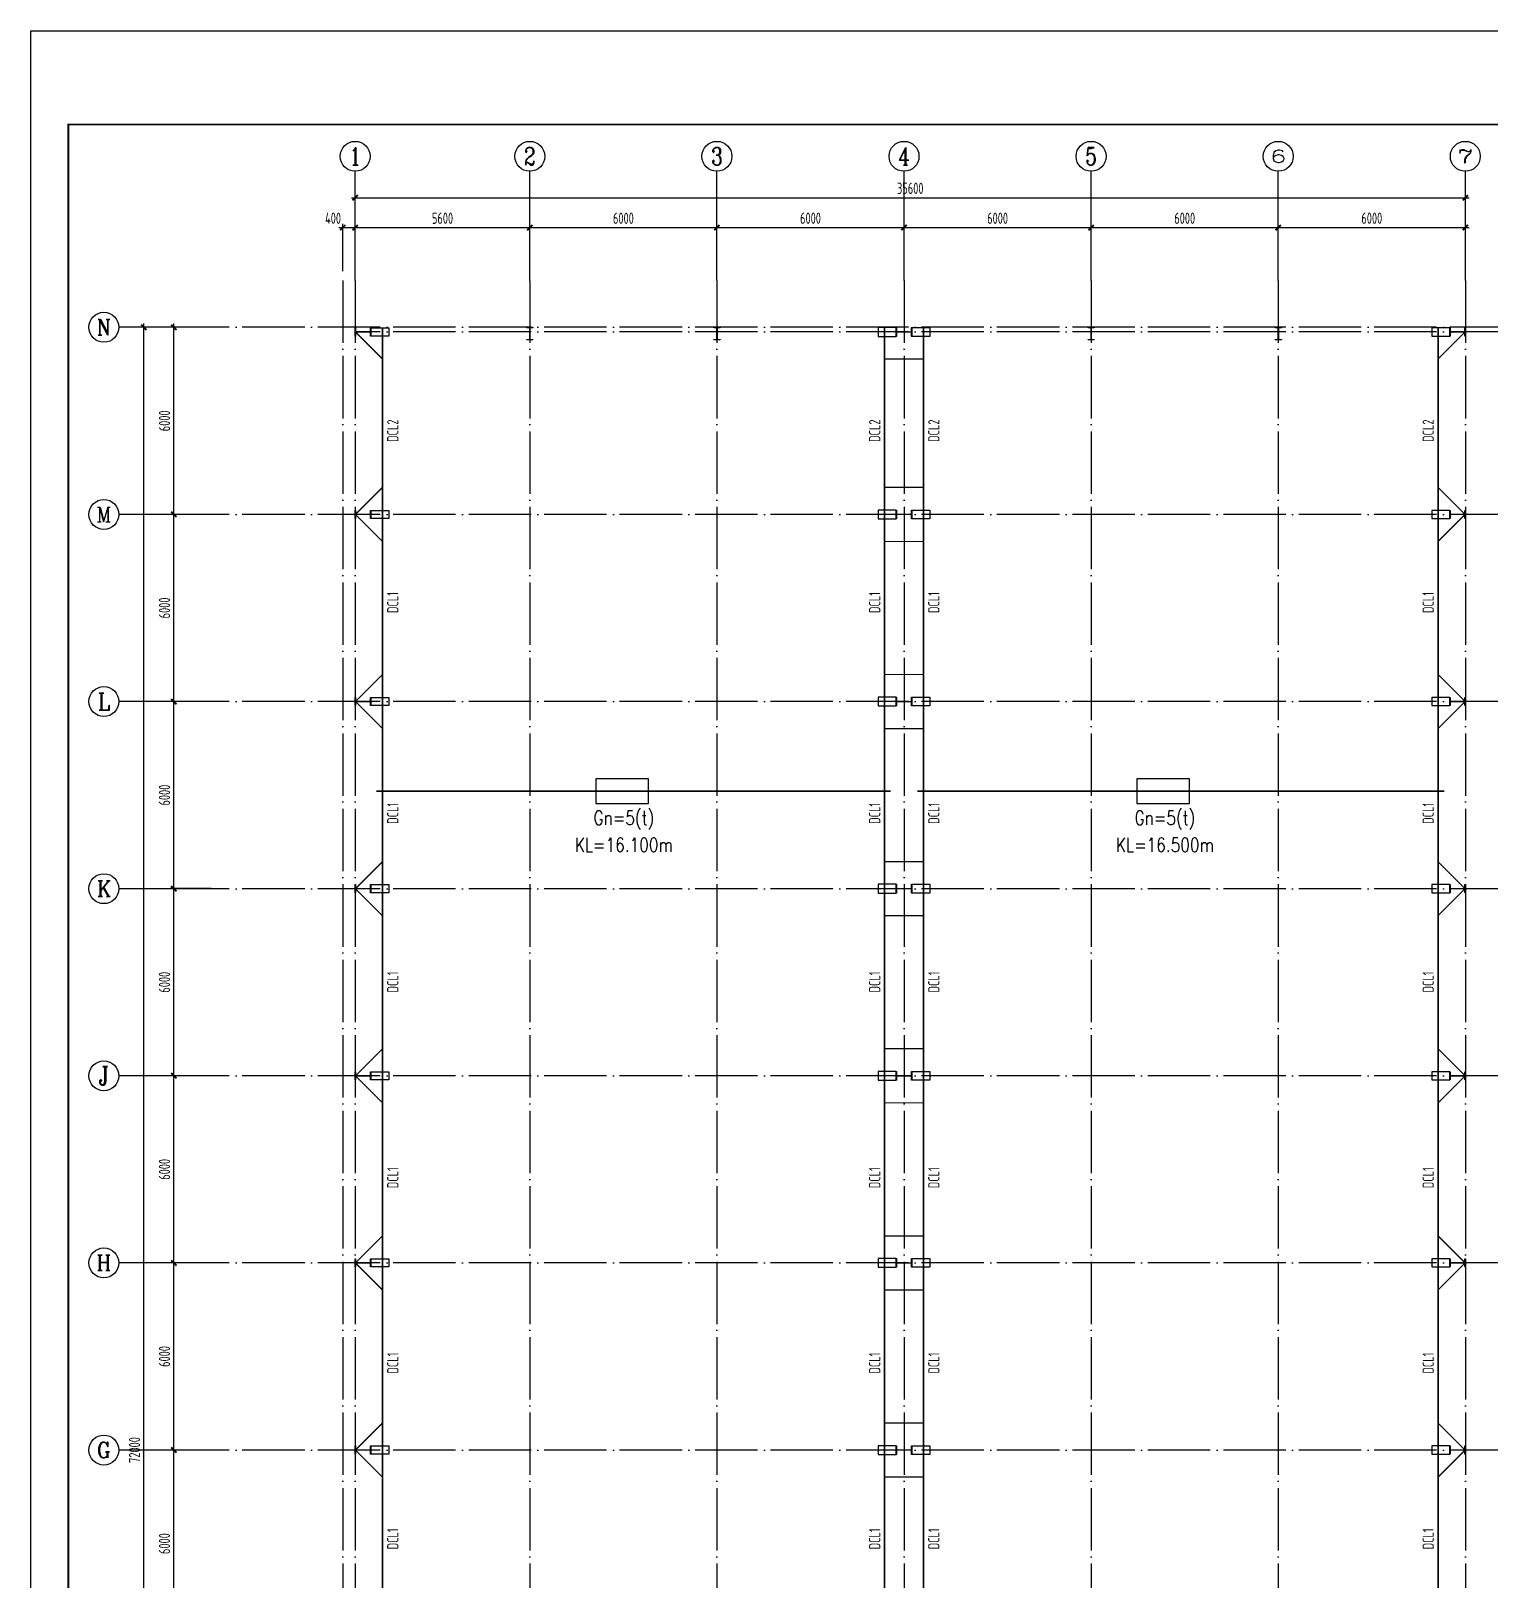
# Model space of a CAD drawing. Extents: x -1389621 to 57380, y -92505 to 283644.
# Drawn here: x -310133 to -263375, y 108930 to 158568 of the extents above; entities that cross this region are included whole.
import ezdxf
from ezdxf.enums import TextEntityAlignment as Align

# ---------------------------------------------------------------- set-up
doc = ezdxf.new("R2010")
doc.units = 0
doc.header["$LTSCALE"] = 100
doc.header["$MEASUREMENT"] = 0
doc.linetypes.add('ACAD_ISO10W100', pattern=[18.5, 12, -3, 0.5, -3])
doc.linetypes.add('DOTE', pattern=[2.42, 2, -0.2, 0.02, -0.2])
doc.layers.get('0').update_dxf_attribs({"linetype": 'CONTINUOUS'})
doc.layers.get('Defpoints').update_dxf_attribs({"linetype": 'CONTINUOUS'})
for name, color, linetype in [('AXIS', 3, 'CONTINUOUS'), ('AXIS_TEXT', 7, 'CONTINUOUS'), ('BORDER', 7, 'CONTINUOUS'), ('DIM', 3, 'CONTINUOUS'), ('DOTE', 1, 'DOTE'), ('TEXT', 7, 'CONTINUOUS'), ('柱子', 3, 'CONTINUOUS'), ('柱牛腿', 6, 'CONTINUOUS'), ('钢梁', 6, 'CONTINUOUS')]:
    doc.layers.add(name, color=color, linetype=linetype)
doc.layers.add('PUB_TEXT', color=7, linetype='CONTINUOUS', lineweight=15)
doc.layers.add('数字', color=3, linetype='CONTINUOUS', lineweight=20)
doc.styles.add('_HZTXT', font='txt.shx', dxfattribs={"width": 0.7, "bigfont": 'HZTXT.shx'})
doc.styles.add('_TCH_AXIS', font='COMPLEX', dxfattribs={"bigfont": 'GBCBIG'})
doc.styles.add('COMPLEX', font='COMPLEX')
doc.styles.add('TSSD_Dimension', font='tssdeng.shx', dxfattribs={"width": 0.7, "bigfont": 'hztxt.shx'})
doc.styles.add('TSSD_REIN', font='Tssdeng.shx', dxfattribs={"width": 0.7, "bigfont": 'hztxt.shx'})
doc.dimstyles.new('TSSD_100_100', dxfattribs={"dimtxt": 300, "dimasz": 100, "dimexe": 100, "dimexo": 250, "dimgap": 100, "dimtad": 1, "dimdec": 0, "dimzin": 0, "dimdsep": 46, "dimtxsty": 'TSSD_Dimension', "dimblk": 'ARCHTICK', "dimblk1": 'ARCHTICK', "dimblk2": 'ARCHTICK', "dimcen": 0, "dimdle": 100, "dimclrt": 7, "dimadec": 0, "dimazin": 0, "dimtfac": 1, "dimtdec": 0, "dimtix": 1, "dimtmove": 2, "dimatfit": 3, "dimfxl": 0, "dimtolj": 1, "dimtzin": 0, "dimarcsym": 0})

# ---------------------------------------------------------------- blocks, each defined once
blk = doc.blocks.new('_ArchTick')
at = {"color": 0, "linetype": 'ByBlock'}
blk.add_lwpolyline([(-0.71, -0.71, 0.5, 0.5, 0), (0.71, 0.71, 0.5, 0.5, 0)], format="xyseb", dxfattribs=at)
blk = doc.blocks.new('*D399')
at = {"layer": 'Defpoints', "color": 0, "ltscale": 100}
for p in [(-305551, 113067), (-304057, 113067), (-304057, 107067)]:
    blk.add_point(p, dxfattribs=at)
at = {"layer": 'DIM', "color": 0, "lineweight": -2, "ltscale": 100}
for p, q in [((-305551, 106947), (-305551, 113187)), ((-304357, 113067), (-305671, 113067)), ((-304357, 107067), (-305671, 107067))]:
    blk.add_line(p, q, dxfattribs=at)
at = {"layer": 'DIM', "color": 0, "lineweight": -2, "ltscale": 100, "xscale": 120, "yscale": 120, "zscale": 120}
for p, rotation in [((-305551, 113067), 90), ((-305551, 107067), 270)]:
    blk.add_blockref('_ArchTick', p, dxfattribs=dict(at, rotation=rotation))
at = {"layer": 'DIM', "color": 7, "ltscale": 100, "insert": (-305851, 110067), "char_height": 360, "attachment_point": 5, "rotation": 90, "style": 'TSSD_Dimension'}
blk.add_mtext('\\A1;6000', dxfattribs=at)
blk = doc.blocks.new('*D400')
at = {"layer": 'Defpoints', "color": 0, "ltscale": 100}
for p in [(-305551, 119067), (-304057, 119067), (-304057, 113067)]:
    blk.add_point(p, dxfattribs=at)
at = {"layer": 'DIM', "color": 0, "lineweight": -2, "ltscale": 100}
for p, q in [((-305551, 112947), (-305551, 119187)), ((-304357, 119067), (-305671, 119067)), ((-304357, 113067), (-305671, 113067))]:
    blk.add_line(p, q, dxfattribs=at)
at = {"layer": 'DIM', "color": 0, "lineweight": -2, "ltscale": 100, "xscale": 120, "yscale": 120, "zscale": 120}
for p, rotation in [((-305551, 119067), 90), ((-305551, 113067), 270)]:
    blk.add_blockref('_ArchTick', p, dxfattribs=dict(at, rotation=rotation))
at = {"layer": 'DIM', "color": 7, "ltscale": 100, "insert": (-305851, 116067), "char_height": 360, "attachment_point": 5, "rotation": 90, "style": 'TSSD_Dimension'}
blk.add_mtext('\\A1;6000', dxfattribs=at)
blk = doc.blocks.new('*D401')
at = {"layer": 'Defpoints', "color": 0, "ltscale": 100}
for p in [(-305551, 125067), (-304057, 125067), (-304057, 119067)]:
    blk.add_point(p, dxfattribs=at)
at = {"layer": 'DIM', "color": 0, "lineweight": -2, "ltscale": 100}
for p, q in [((-305551, 118947), (-305551, 125187)), ((-304357, 125067), (-305671, 125067)), ((-304357, 119067), (-305671, 119067))]:
    blk.add_line(p, q, dxfattribs=at)
at = {"layer": 'DIM', "color": 0, "lineweight": -2, "ltscale": 100, "xscale": 120, "yscale": 120, "zscale": 120}
for p, rotation in [((-305551, 125067), 90), ((-305551, 119067), 270)]:
    blk.add_blockref('_ArchTick', p, dxfattribs=dict(at, rotation=rotation))
at = {"layer": 'DIM', "color": 7, "ltscale": 100, "insert": (-305851, 122067), "char_height": 360, "attachment_point": 5, "rotation": 90, "style": 'TSSD_Dimension'}
blk.add_mtext('\\A1;6000', dxfattribs=at)
blk = doc.blocks.new('*D402')
at = {"layer": 'Defpoints', "color": 0, "ltscale": 100}
for p in [(-305551, 131067), (-304057, 131067), (-304057, 125067)]:
    blk.add_point(p, dxfattribs=at)
at = {"layer": 'DIM', "color": 0, "lineweight": -2, "ltscale": 100}
for p, q in [((-304357, 131067), (-305671, 131067)), ((-305551, 124947), (-305551, 131187)), ((-304357, 125067), (-305671, 125067))]:
    blk.add_line(p, q, dxfattribs=at)
at = {"layer": 'DIM', "color": 0, "lineweight": -2, "ltscale": 100, "xscale": 120, "yscale": 120, "zscale": 120}
for p, rotation in [((-305551, 131067), 90), ((-305551, 125067), 270)]:
    blk.add_blockref('_ArchTick', p, dxfattribs=dict(at, rotation=rotation))
at = {"layer": 'DIM', "color": 7, "ltscale": 100, "insert": (-305851, 128067), "char_height": 360, "attachment_point": 5, "rotation": 90, "style": 'TSSD_Dimension'}
blk.add_mtext('\\A1;6000', dxfattribs=at)
blk = doc.blocks.new('*D403')
at = {"layer": 'Defpoints', "color": 0, "ltscale": 100}
for p in [(-305551, 137067), (-304057, 137067), (-304057, 131067)]:
    blk.add_point(p, dxfattribs=at)
at = {"layer": 'DIM', "color": 0, "lineweight": -2, "ltscale": 100}
for p, q in [((-304357, 137067), (-305671, 137067)), ((-305551, 130947), (-305551, 137187)), ((-304357, 131067), (-305671, 131067))]:
    blk.add_line(p, q, dxfattribs=at)
at = {"layer": 'DIM', "color": 0, "lineweight": -2, "ltscale": 100, "xscale": 120, "yscale": 120, "zscale": 120}
for p, rotation in [((-305551, 137067), 90), ((-305551, 131067), 270)]:
    blk.add_blockref('_ArchTick', p, dxfattribs=dict(at, rotation=rotation))
at = {"layer": 'DIM', "color": 7, "ltscale": 100, "insert": (-305851, 134067), "char_height": 360, "attachment_point": 5, "rotation": 90, "style": 'TSSD_Dimension'}
blk.add_mtext('\\A1;6000', dxfattribs=at)
blk = doc.blocks.new('*D404')
at = {"layer": 'Defpoints', "color": 0, "ltscale": 100}
for p in [(-305551, 143067), (-304057, 143067), (-304057, 137067)]:
    blk.add_point(p, dxfattribs=at)
at = {"layer": 'DIM', "color": 0, "lineweight": -2, "ltscale": 100}
for p, q in [((-304357, 143067), (-305671, 143067)), ((-305551, 136947), (-305551, 143187)), ((-304357, 137067), (-305671, 137067))]:
    blk.add_line(p, q, dxfattribs=at)
at = {"layer": 'DIM', "color": 0, "lineweight": -2, "ltscale": 100, "xscale": 120, "yscale": 120, "zscale": 120}
for p, rotation in [((-305551, 143067), 90), ((-305551, 137067), 270)]:
    blk.add_blockref('_ArchTick', p, dxfattribs=dict(at, rotation=rotation))
at = {"layer": 'DIM', "color": 7, "ltscale": 100, "insert": (-305851, 140067), "char_height": 360, "attachment_point": 5, "rotation": 90, "style": 'TSSD_Dimension'}
blk.add_mtext('\\A1;6000', dxfattribs=at)
blk = doc.blocks.new('*D405')
at = {"layer": 'Defpoints', "color": 0, "ltscale": 100}
for p in [(-305551, 149067), (-304057, 149067), (-304057, 143067)]:
    blk.add_point(p, dxfattribs=at)
at = {"layer": 'DIM', "color": 0, "lineweight": -2, "ltscale": 100}
for p, q in [((-304357, 149067), (-305671, 149067)), ((-305551, 142947), (-305551, 149187)), ((-304357, 143067), (-305671, 143067))]:
    blk.add_line(p, q, dxfattribs=at)
at = {"layer": 'DIM', "color": 0, "lineweight": -2, "ltscale": 100, "xscale": 120, "yscale": 120, "zscale": 120}
for p, rotation in [((-305551, 149067), 90), ((-305551, 143067), 270)]:
    blk.add_blockref('_ArchTick', p, dxfattribs=dict(at, rotation=rotation))
at = {"layer": 'DIM', "color": 7, "ltscale": 100, "insert": (-305851, 146067), "char_height": 360, "attachment_point": 5, "rotation": 90, "style": 'TSSD_Dimension'}
blk.add_mtext('\\A1;6000', dxfattribs=at)
blk = doc.blocks.new('*D406')
at = {"layer": 'Defpoints', "color": 0, "ltscale": 100}
for p in [(-306511, 149067), (-303817, 149067), (-303817, 77067)]:
    blk.add_point(p, dxfattribs=at)
at = {"layer": 'DIM', "color": 0, "lineweight": -2, "ltscale": 100}
for p, q in [((-304117, 149067), (-306631, 149067)), ((-306511, 76947), (-306511, 149187)), ((-304117, 77067), (-306631, 77067))]:
    blk.add_line(p, q, dxfattribs=at)
at = {"layer": 'DIM', "color": 0, "lineweight": -2, "ltscale": 100, "xscale": 120, "yscale": 120, "zscale": 120}
for p, rotation in [((-306511, 149067), 90), ((-306511, 77067), 270)]:
    blk.add_blockref('_ArchTick', p, dxfattribs=dict(at, rotation=rotation))
at = {"layer": 'DIM', "color": 7, "ltscale": 100, "insert": (-306811, 113067), "char_height": 360, "attachment_point": 5, "rotation": 90, "style": 'TSSD_Dimension'}
blk.add_mtext('\\A1;72000', dxfattribs=at)
blk = doc.blocks.new('*D428')
at = {"layer": 'Defpoints', "color": 0, "ltscale": 100}
for p in [(-294135, 152263), (-299735, 150567), (-294135, 150567)]:
    blk.add_point(p, dxfattribs=at)
at = {"layer": 'DIM', "color": 0, "lineweight": -2, "ltscale": 100}
for p, q in [((-299855, 152263), (-294015, 152263)), ((-299735, 150867), (-299735, 152383)), ((-294135, 150867), (-294135, 152383))]:
    blk.add_line(p, q, dxfattribs=at)
at = {"layer": 'DIM', "color": 0, "lineweight": -2, "ltscale": 100, "xscale": 120, "yscale": 120, "zscale": 120, "rotation": 180}
blk.add_blockref('_ArchTick', (-299735, 152263), dxfattribs=at)
at = {"layer": 'DIM', "color": 0, "lineweight": -2, "ltscale": 100, "xscale": 120, "yscale": 120, "zscale": 120}
blk.add_blockref('_ArchTick', (-294135, 152263), dxfattribs=at)
at = {"layer": 'DIM', "color": 7, "ltscale": 100, "insert": (-296935, 152563), "char_height": 360, "attachment_point": 5, "style": 'TSSD_Dimension'}
blk.add_mtext('\\A1;5600', dxfattribs=at)
blk = doc.blocks.new('*D429')
at = {"layer": 'Defpoints', "color": 0, "ltscale": 100}
for p in [(-288135, 152263), (-294135, 150567), (-288135, 150567)]:
    blk.add_point(p, dxfattribs=at)
at = {"layer": 'DIM', "color": 0, "lineweight": -2, "ltscale": 100}
for p, q in [((-294255, 152263), (-288015, 152263)), ((-294135, 150867), (-294135, 152383)), ((-288135, 150867), (-288135, 152383))]:
    blk.add_line(p, q, dxfattribs=at)
at = {"layer": 'DIM', "color": 0, "lineweight": -2, "ltscale": 100, "xscale": 120, "yscale": 120, "zscale": 120, "rotation": 180}
blk.add_blockref('_ArchTick', (-294135, 152263), dxfattribs=at)
at = {"layer": 'DIM', "color": 0, "lineweight": -2, "ltscale": 100, "xscale": 120, "yscale": 120, "zscale": 120}
blk.add_blockref('_ArchTick', (-288135, 152263), dxfattribs=at)
at = {"layer": 'DIM', "color": 7, "ltscale": 100, "insert": (-291135, 152563), "char_height": 360, "attachment_point": 5, "style": 'TSSD_Dimension'}
blk.add_mtext('\\A1;6000', dxfattribs=at)
blk = doc.blocks.new('*D430')
at = {"layer": 'Defpoints', "color": 0, "ltscale": 100}
for p in [(-282135, 152263), (-288135, 150567), (-282135, 150567)]:
    blk.add_point(p, dxfattribs=at)
at = {"layer": 'DIM', "color": 0, "lineweight": -2, "ltscale": 100}
for p, q in [((-288255, 152263), (-282015, 152263)), ((-288135, 150867), (-288135, 152383)), ((-282135, 150867), (-282135, 152383))]:
    blk.add_line(p, q, dxfattribs=at)
at = {"layer": 'DIM', "color": 0, "lineweight": -2, "ltscale": 100, "xscale": 120, "yscale": 120, "zscale": 120, "rotation": 180}
blk.add_blockref('_ArchTick', (-288135, 152263), dxfattribs=at)
at = {"layer": 'DIM', "color": 0, "lineweight": -2, "ltscale": 100, "xscale": 120, "yscale": 120, "zscale": 120}
blk.add_blockref('_ArchTick', (-282135, 152263), dxfattribs=at)
at = {"layer": 'DIM', "color": 7, "ltscale": 100, "insert": (-285135, 152563), "char_height": 360, "attachment_point": 5, "style": 'TSSD_Dimension'}
blk.add_mtext('\\A1;6000', dxfattribs=at)
blk = doc.blocks.new('*D431')
at = {"layer": 'Defpoints', "color": 0, "ltscale": 100}
for p in [(-276135, 152263), (-282135, 150567), (-276135, 150567)]:
    blk.add_point(p, dxfattribs=at)
at = {"layer": 'DIM', "color": 0, "lineweight": -2, "ltscale": 100}
for p, q in [((-282255, 152263), (-276015, 152263)), ((-282135, 150867), (-282135, 152383)), ((-276135, 150867), (-276135, 152383))]:
    blk.add_line(p, q, dxfattribs=at)
at = {"layer": 'DIM', "color": 0, "lineweight": -2, "ltscale": 100, "xscale": 120, "yscale": 120, "zscale": 120, "rotation": 180}
blk.add_blockref('_ArchTick', (-282135, 152263), dxfattribs=at)
at = {"layer": 'DIM', "color": 0, "lineweight": -2, "ltscale": 100, "xscale": 120, "yscale": 120, "zscale": 120}
blk.add_blockref('_ArchTick', (-276135, 152263), dxfattribs=at)
at = {"layer": 'DIM', "color": 7, "ltscale": 100, "insert": (-279135, 152563), "char_height": 360, "attachment_point": 5, "style": 'TSSD_Dimension'}
blk.add_mtext('\\A1;6000', dxfattribs=at)
blk = doc.blocks.new('*D432')
at = {"layer": 'Defpoints', "color": 0, "ltscale": 100}
for p in [(-270135, 152263), (-276135, 150567), (-270135, 150567)]:
    blk.add_point(p, dxfattribs=at)
at = {"layer": 'DIM', "color": 0, "lineweight": -2, "ltscale": 100}
for p, q in [((-276255, 152263), (-270015, 152263)), ((-276135, 150867), (-276135, 152383)), ((-270135, 150867), (-270135, 152383))]:
    blk.add_line(p, q, dxfattribs=at)
at = {"layer": 'DIM', "color": 0, "lineweight": -2, "ltscale": 100, "xscale": 120, "yscale": 120, "zscale": 120, "rotation": 180}
blk.add_blockref('_ArchTick', (-276135, 152263), dxfattribs=at)
at = {"layer": 'DIM', "color": 0, "lineweight": -2, "ltscale": 100, "xscale": 120, "yscale": 120, "zscale": 120}
blk.add_blockref('_ArchTick', (-270135, 152263), dxfattribs=at)
at = {"layer": 'DIM', "color": 7, "ltscale": 100, "insert": (-273135, 152563), "char_height": 360, "attachment_point": 5, "style": 'TSSD_Dimension'}
blk.add_mtext('\\A1;6000', dxfattribs=at)
blk = doc.blocks.new('*D433')
at = {"layer": 'Defpoints', "color": 0, "ltscale": 100}
for p in [(-264135, 152263), (-270135, 150567), (-264135, 150567)]:
    blk.add_point(p, dxfattribs=at)
at = {"layer": 'DIM', "color": 0, "lineweight": -2, "ltscale": 100}
for p, q in [((-270255, 152263), (-264015, 152263)), ((-270135, 150867), (-270135, 152383)), ((-264135, 150867), (-264135, 152383))]:
    blk.add_line(p, q, dxfattribs=at)
at = {"layer": 'DIM', "color": 0, "lineweight": -2, "ltscale": 100, "xscale": 120, "yscale": 120, "zscale": 120, "rotation": 180}
blk.add_blockref('_ArchTick', (-270135, 152263), dxfattribs=at)
at = {"layer": 'DIM', "color": 0, "lineweight": -2, "ltscale": 100, "xscale": 120, "yscale": 120, "zscale": 120}
blk.add_blockref('_ArchTick', (-264135, 152263), dxfattribs=at)
at = {"layer": 'DIM', "color": 7, "ltscale": 100, "insert": (-267135, 152563), "char_height": 360, "attachment_point": 5, "style": 'TSSD_Dimension'}
blk.add_mtext('\\A1;6000', dxfattribs=at)
blk = doc.blocks.new('*D434')
at = {"layer": 'Defpoints', "color": 0, "ltscale": 100}
for p in [(-264135, 153223), (-299735, 150327), (-264135, 150327)]:
    blk.add_point(p, dxfattribs=at)
at = {"layer": 'DIM', "color": 0, "lineweight": -2, "ltscale": 100}
for p, q in [((-299855, 153223), (-264015, 153223)), ((-299735, 150627), (-299735, 153343)), ((-264135, 150627), (-264135, 153343))]:
    blk.add_line(p, q, dxfattribs=at)
at = {"layer": 'DIM', "color": 0, "lineweight": -2, "ltscale": 100, "xscale": 120, "yscale": 120, "zscale": 120, "rotation": 180}
blk.add_blockref('_ArchTick', (-299735, 153223), dxfattribs=at)
at = {"layer": 'DIM', "color": 0, "lineweight": -2, "ltscale": 100, "xscale": 120, "yscale": 120, "zscale": 120}
blk.add_blockref('_ArchTick', (-264135, 153223), dxfattribs=at)
at = {"layer": 'DIM', "color": 7, "ltscale": 100, "insert": (-281935, 153523), "char_height": 360, "attachment_point": 5, "style": 'TSSD_Dimension'}
blk.add_mtext('\\A1;35600', dxfattribs=at)
blk = doc.blocks.new('*D437')
at = {"layer": 'Defpoints', "color": 0, "ltscale": 100}
for p in [(-299735, 152263), (-300135, 150567), (-299735, 150567)]:
    blk.add_point(p, dxfattribs=at)
at = {"layer": 'DIM', "color": 0, "lineweight": -2, "ltscale": 100}
for p, q in [((-300255, 152263), (-299615, 152263)), ((-300135, 150867), (-300135, 152383)), ((-299735, 150867), (-299735, 152383))]:
    blk.add_line(p, q, dxfattribs=at)
at = {"layer": 'DIM', "color": 0, "lineweight": -2, "ltscale": 100, "xscale": 120, "yscale": 120, "zscale": 120, "rotation": 180}
blk.add_blockref('_ArchTick', (-300135, 152263), dxfattribs=at)
at = {"layer": 'DIM', "color": 0, "lineweight": -2, "ltscale": 100, "xscale": 120, "yscale": 120, "zscale": 120}
blk.add_blockref('_ArchTick', (-299735, 152263), dxfattribs=at)
at = {"layer": 'DIM', "color": 7, "ltscale": 100, "insert": (-300445, 152563), "char_height": 360, "attachment_point": 5, "style": 'TSSD_Dimension'}
blk.add_mtext('\\A1;400', dxfattribs=at)
blk = doc.blocks.new('_AXISO')
blk.add_circle((0, 0), 0.5)
at = {"layer": 'AXIS_TEXT', "style": 'COMPLEX', "width": 1.041667}
blk.add_attdef('A', text='', height=0.56, dxfattribs=at).set_placement((-0.25, -0.28), (0.25, -0.28), align=Align.FIT)

msp = doc.modelspace()

# ---------------------------------------------------------------- linework, layer by layer
at = {"layer": 'AXIS'}
for p, q in [((-299734.902, 150566.574), (-299734.902, 154068.464)), ((-294134.902, 150566.574), (-294134.902, 154068.464)), ((-288134.902, 150566.574), (-288134.902, 154068.464)), ((-282134.902, 150566.574), (-282134.902, 154068.464)), ((-276134.902, 150566.574), (-276134.902, 154068.464)), ((-270134.902, 150566.574), (-270134.902, 154068.464)), ((-264134.902, 150566.574), (-264134.902, 154068.464)), ((-304056.899, 149066.574), (-307314.645, 149066.574)), ((-304056.899, 143066.574), (-307314.645, 143066.574)), ((-304056.899, 137066.574), (-307314.645, 137066.574)), ((-304056.899, 131066.574), (-307314.645, 131066.574)), ((-304056.899, 125066.574), (-307314.645, 125066.574)), ((-304056.899, 119066.574), (-307314.645, 119066.574)), ((-304056.899, 113066.574), (-307314.645, 113066.574))]:
    msp.add_line(p, q, dxfattribs=at)
at = {"layer": 'BORDER'}
msp.add_lwpolyline([(-310132.734, 57648.326), (-310132.734, 158568.326), (-238852.734, 158568.326), (-238852.734, 57648.326)], close=True, dxfattribs=at)
at = {"layer": 'BORDER', "const_width": 60}
msp.add_lwpolyline([(-308932.734, 58848.326), (-308932.734, 155568.326), (-240052.734, 155568.326), (-240052.734, 58848.326)], close=True, dxfattribs=at)
at = {"layer": 'DOTE', "linetype": 'DOTE', "ltscale": 10}
for p, q in [((-300134.902, 150566.574), (-300134.902, 75566.574)), ((-299734.902, 150566.574), (-299734.902, 75566.574)), ((-294134.902, 150566.574), (-294134.902, 75566.574)), ((-288134.902, 150566.574), (-288134.902, 75566.574)), ((-282134.902, 150566.574), (-282134.902, 75566.574)), ((-276134.902, 150566.574), (-276134.902, 75566.574)), ((-270134.902, 150566.574), (-270134.902, 75566.574)), ((-264134.902, 150566.574), (-264134.902, 75566.574)), ((-262634.902, 149066.574), (-304056.899, 149066.574)), ((-262634.902, 148916.574), (-299734.902, 148916.574)), ((-262634.902, 143066.574), (-304056.899, 143066.574)), ((-262634.902, 137066.574), (-304056.899, 137066.574)), ((-262634.902, 131066.574), (-304056.899, 131066.574)), ((-262634.902, 125066.574), (-304056.899, 125066.574)), ((-262634.902, 119066.574), (-304056.899, 119066.574)), ((-262634.902, 113066.574), (-304056.899, 113066.574))]:
    msp.add_line(p, q, dxfattribs=at)
at = {"layer": 'PUB_TEXT', "linetype": 'ACAD_ISO10W100', "const_width": 50}
for points in [[(-298859.902, 77086.574), (-298859.902, 149046.574)], [(-282759.902, 77076.574), (-282759.902, 149056.574)], [(-281509.902, 77076.574), (-281509.902, 149056.574)], [(-265009.902, 77096.574), (-265009.902, 149056.574)], [(-282559.902, 134191.084), (-299059.902, 134191.084)], [(-264809.902, 134191.084), (-281709.902, 134191.084)]]:
    msp.add_lwpolyline(points, dxfattribs=at)
at = {"layer": 'TEXT'}
for points in [[(-290334.177, 133797.829), (-290334.177, 134584.34), (-292020.902, 134584.34), (-292020.902, 133797.829)], [(-272984.177, 133797.829), (-272984.177, 134584.34), (-274670.902, 134584.34), (-274670.902, 133797.829)]]:
    msp.add_lwpolyline(points, close=True, dxfattribs=at)
at = {"layer": '柱子', "ltscale": 100}
for points in [[(-299722.902, 148912.574), (-299722.902, 148786.574), (-299734.902, 148786.574), (-299734.902, 149046.574), (-299722.902, 149046.574), (-299722.902, 148920.574), (-299246.902, 148920.574), (-299246.902, 149046.574), (-299234.902, 149046.574), (-299234.902, 148786.574), (-299246.902, 148786.574), (-299246.902, 148912.574)], [(-294130.902, 148678.574), (-294034.902, 148678.574), (-294034.902, 148666.574), (-294234.902, 148666.574), (-294234.902, 148678.574), (-294138.902, 148678.574), (-294138.902, 149054.574), (-294234.902, 149054.574), (-294234.902, 149066.574), (-294034.902, 149066.574), (-294034.902, 149054.574), (-294130.902, 149054.574)], [(-288130.902, 148678.574), (-288034.902, 148678.574), (-288034.902, 148666.574), (-288234.902, 148666.574), (-288234.902, 148678.574), (-288138.902, 148678.574), (-288138.902, 149054.574), (-288234.902, 149054.574), (-288234.902, 149066.574), (-288034.902, 149066.574), (-288034.902, 149054.574), (-288130.902, 149054.574)], [(-282372.902, 148912.574), (-282372.902, 148776.574), (-282384.902, 148776.574), (-282384.902, 149056.574), (-282372.902, 149056.574), (-282372.902, 148920.574), (-281896.902, 148920.574), (-281896.902, 149056.574), (-281884.902, 149056.574), (-281884.902, 148776.574), (-281896.902, 148776.574), (-281896.902, 148912.574)], [(-276130.902, 148678.574), (-276034.902, 148678.574), (-276034.902, 148666.574), (-276234.902, 148666.574), (-276234.902, 148678.574), (-276138.902, 148678.574), (-276138.902, 149054.574), (-276234.902, 149054.574), (-276234.902, 149066.574), (-276034.902, 149066.574), (-276034.902, 149054.574), (-276130.902, 149054.574)], [(-270130.902, 148678.574), (-270034.902, 148678.574), (-270034.902, 148666.574), (-270234.902, 148666.574), (-270234.902, 148678.574), (-270138.902, 148678.574), (-270138.902, 149054.574), (-270234.902, 149054.574), (-270234.902, 149066.574), (-270034.902, 149066.574), (-270034.902, 149054.574), (-270130.902, 149054.574)], [(-264622.902, 148912.574), (-264622.902, 148786.574), (-264634.902, 148786.574), (-264634.902, 149046.574), (-264622.902, 149046.574), (-264622.902, 148920.574), (-264146.902, 148920.574), (-264146.902, 149046.574), (-264134.902, 149046.574), (-264134.902, 148786.574), (-264146.902, 148786.574), (-264146.902, 148912.574)], [(-299722.902, 143062.574), (-299722.902, 142936.574), (-299734.902, 142936.574), (-299734.902, 143196.574), (-299722.902, 143196.574), (-299722.902, 143070.574), (-299246.902, 143070.574), (-299246.902, 143196.574), (-299234.902, 143196.574), (-299234.902, 142936.574), (-299246.902, 142936.574), (-299246.902, 143062.574)], [(-282372.902, 143062.574), (-282372.902, 142926.574), (-282384.902, 142926.574), (-282384.902, 143206.574), (-282372.902, 143206.574), (-282372.902, 143070.574), (-281896.902, 143070.574), (-281896.902, 143206.574), (-281884.902, 143206.574), (-281884.902, 142926.574), (-281896.902, 142926.574), (-281896.902, 143062.574)], [(-282372.902, 143062.574), (-282372.902, 142926.574), (-282384.902, 142926.574), (-282384.902, 143206.574), (-282372.902, 143206.574), (-282372.902, 143070.574), (-281896.902, 143070.574), (-281896.902, 143206.574), (-281884.902, 143206.574), (-281884.902, 142926.574), (-281896.902, 142926.574), (-281896.902, 143062.574)], [(-264622.902, 143062.574), (-264622.902, 142936.574), (-264634.902, 142936.574), (-264634.902, 143196.574), (-264622.902, 143196.574), (-264622.902, 143070.574), (-264146.902, 143070.574), (-264146.902, 143196.574), (-264134.902, 143196.574), (-264134.902, 142936.574), (-264146.902, 142936.574), (-264146.902, 143062.574)], [(-299722.902, 137062.574), (-299722.902, 136936.574), (-299734.902, 136936.574), (-299734.902, 137196.574), (-299722.902, 137196.574), (-299722.902, 137070.574), (-299246.902, 137070.574), (-299246.902, 137196.574), (-299234.902, 137196.574), (-299234.902, 136936.574), (-299246.902, 136936.574), (-299246.902, 137062.574)], [(-282372.902, 137062.574), (-282372.902, 136926.574), (-282384.902, 136926.574), (-282384.902, 137206.574), (-282372.902, 137206.574), (-282372.902, 137070.574), (-281896.902, 137070.574), (-281896.902, 137206.574), (-281884.902, 137206.574), (-281884.902, 136926.574), (-281896.902, 136926.574), (-281896.902, 137062.574)], [(-282372.902, 137062.574), (-282372.902, 136926.574), (-282384.902, 136926.574), (-282384.902, 137206.574), (-282372.902, 137206.574), (-282372.902, 137070.574), (-281896.902, 137070.574), (-281896.902, 137206.574), (-281884.902, 137206.574), (-281884.902, 136926.574), (-281896.902, 136926.574), (-281896.902, 137062.574)], [(-264622.902, 137062.574), (-264622.902, 136936.574), (-264634.902, 136936.574), (-264634.902, 137196.574), (-264622.902, 137196.574), (-264622.902, 137070.574), (-264146.902, 137070.574), (-264146.902, 137196.574), (-264134.902, 137196.574), (-264134.902, 136936.574), (-264146.902, 136936.574), (-264146.902, 137062.574)], [(-299722.902, 131062.574), (-299722.902, 130936.574), (-299734.902, 130936.574), (-299734.902, 131196.574), (-299722.902, 131196.574), (-299722.902, 131070.574), (-299246.902, 131070.574), (-299246.902, 131196.574), (-299234.902, 131196.574), (-299234.902, 130936.574), (-299246.902, 130936.574), (-299246.902, 131062.574)], [(-282372.902, 131062.574), (-282372.902, 130926.574), (-282384.902, 130926.574), (-282384.902, 131206.574), (-282372.902, 131206.574), (-282372.902, 131070.574), (-281896.902, 131070.574), (-281896.902, 131206.574), (-281884.902, 131206.574), (-281884.902, 130926.574), (-281896.902, 130926.574), (-281896.902, 131062.574)], [(-282372.902, 131062.574), (-282372.902, 130926.574), (-282384.902, 130926.574), (-282384.902, 131206.574), (-282372.902, 131206.574), (-282372.902, 131070.574), (-281896.902, 131070.574), (-281896.902, 131206.574), (-281884.902, 131206.574), (-281884.902, 130926.574), (-281896.902, 130926.574), (-281896.902, 131062.574)], [(-264622.902, 131062.574), (-264622.902, 130936.574), (-264634.902, 130936.574), (-264634.902, 131196.574), (-264622.902, 131196.574), (-264622.902, 131070.574), (-264146.902, 131070.574), (-264146.902, 131196.574), (-264134.902, 131196.574), (-264134.902, 130936.574), (-264146.902, 130936.574), (-264146.902, 131062.574)], [(-299722.902, 125062.574), (-299722.902, 124936.574), (-299734.902, 124936.574), (-299734.902, 125196.574), (-299722.902, 125196.574), (-299722.902, 125070.574), (-299246.902, 125070.574), (-299246.902, 125196.574), (-299234.902, 125196.574), (-299234.902, 124936.574), (-299246.902, 124936.574), (-299246.902, 125062.574)], [(-282372.902, 125062.574), (-282372.902, 124926.574), (-282384.902, 124926.574), (-282384.902, 125206.574), (-282372.902, 125206.574), (-282372.902, 125070.574), (-281896.902, 125070.574), (-281896.902, 125206.574), (-281884.902, 125206.574), (-281884.902, 124926.574), (-281896.902, 124926.574), (-281896.902, 125062.574)], [(-282372.902, 125062.574), (-282372.902, 124926.574), (-282384.902, 124926.574), (-282384.902, 125206.574), (-282372.902, 125206.574), (-282372.902, 125070.574), (-281896.902, 125070.574), (-281896.902, 125206.574), (-281884.902, 125206.574), (-281884.902, 124926.574), (-281896.902, 124926.574), (-281896.902, 125062.574)], [(-264622.902, 125062.574), (-264622.902, 124936.574), (-264634.902, 124936.574), (-264634.902, 125196.574), (-264622.902, 125196.574), (-264622.902, 125070.574), (-264146.902, 125070.574), (-264146.902, 125196.574), (-264134.902, 125196.574), (-264134.902, 124936.574), (-264146.902, 124936.574), (-264146.902, 125062.574)], [(-299722.902, 119062.574), (-299722.902, 118936.574), (-299734.902, 118936.574), (-299734.902, 119196.574), (-299722.902, 119196.574), (-299722.902, 119070.574), (-299246.902, 119070.574), (-299246.902, 119196.574), (-299234.902, 119196.574), (-299234.902, 118936.574), (-299246.902, 118936.574), (-299246.902, 119062.574)], [(-282372.902, 119062.574), (-282372.902, 118926.574), (-282384.902, 118926.574), (-282384.902, 119206.574), (-282372.902, 119206.574), (-282372.902, 119070.574), (-281896.902, 119070.574), (-281896.902, 119206.574), (-281884.902, 119206.574), (-281884.902, 118926.574), (-281896.902, 118926.574), (-281896.902, 119062.574)], [(-282372.902, 119062.574), (-282372.902, 118926.574), (-282384.902, 118926.574), (-282384.902, 119206.574), (-282372.902, 119206.574), (-282372.902, 119070.574), (-281896.902, 119070.574), (-281896.902, 119206.574), (-281884.902, 119206.574), (-281884.902, 118926.574), (-281896.902, 118926.574), (-281896.902, 119062.574)], [(-264622.902, 119062.574), (-264622.902, 118936.574), (-264634.902, 118936.574), (-264634.902, 119196.574), (-264622.902, 119196.574), (-264622.902, 119070.574), (-264146.902, 119070.574), (-264146.902, 119196.574), (-264134.902, 119196.574), (-264134.902, 118936.574), (-264146.902, 118936.574), (-264146.902, 119062.574)], [(-299722.902, 113062.574), (-299722.902, 112936.574), (-299734.902, 112936.574), (-299734.902, 113196.574), (-299722.902, 113196.574), (-299722.902, 113070.574), (-299246.902, 113070.574), (-299246.902, 113196.574), (-299234.902, 113196.574), (-299234.902, 112936.574), (-299246.902, 112936.574), (-299246.902, 113062.574)], [(-282372.902, 113062.574), (-282372.902, 112926.574), (-282384.902, 112926.574), (-282384.902, 113206.574), (-282372.902, 113206.574), (-282372.902, 113070.574), (-281896.902, 113070.574), (-281896.902, 113206.574), (-281884.902, 113206.574), (-281884.902, 112926.574), (-281896.902, 112926.574), (-281896.902, 113062.574)], [(-282372.902, 113062.574), (-282372.902, 112926.574), (-282384.902, 112926.574), (-282384.902, 113206.574), (-282372.902, 113206.574), (-282372.902, 113070.574), (-281896.902, 113070.574), (-281896.902, 113206.574), (-281884.902, 113206.574), (-281884.902, 112926.574), (-281896.902, 112926.574), (-281896.902, 113062.574)], [(-264622.902, 113062.574), (-264622.902, 112936.574), (-264634.902, 112936.574), (-264634.902, 113196.574), (-264622.902, 113196.574), (-264622.902, 113070.574), (-264146.902, 113070.574), (-264146.902, 113196.574), (-264134.902, 113196.574), (-264134.902, 112936.574), (-264146.902, 112936.574), (-264146.902, 113062.574)]]:
    msp.add_lwpolyline(points, close=True, dxfattribs=at)
at = {"layer": '柱牛腿', "ltscale": 100}
for points in [[(-299234.902, 149046.574), (-298659.902, 149046.574), (-298659.902, 148786.574), (-299234.902, 148786.574)], [(-282384.902, 149056.574), (-282959.902, 149056.574), (-282959.902, 148776.574), (-282384.902, 148776.574)], [(-281884.902, 149056.574), (-281309.902, 149056.574), (-281309.902, 148776.574), (-281884.902, 148776.574)], [(-264634.902, 149046.574), (-265209.902, 149046.574), (-265209.902, 148786.574), (-264634.902, 148786.574)], [(-299234.902, 143196.574), (-298659.902, 143196.574), (-298659.902, 142936.574), (-299234.902, 142936.574)], [(-282384.902, 143206.574), (-282959.902, 143206.574), (-282959.902, 142926.574), (-282384.902, 142926.574)], [(-282384.902, 143206.574), (-282959.902, 143206.574), (-282959.902, 142926.574), (-282384.902, 142926.574)], [(-281884.902, 143206.574), (-281309.902, 143206.574), (-281309.902, 142926.574), (-281884.902, 142926.574)], [(-281884.902, 143206.574), (-281309.902, 143206.574), (-281309.902, 142926.574), (-281884.902, 142926.574)], [(-264634.902, 143196.574), (-265209.902, 143196.574), (-265209.902, 142936.574), (-264634.902, 142936.574)], [(-299234.902, 137196.574), (-298659.902, 137196.574), (-298659.902, 136936.574), (-299234.902, 136936.574)], [(-282384.902, 137206.574), (-282959.902, 137206.574), (-282959.902, 136926.574), (-282384.902, 136926.574)], [(-282384.902, 137206.574), (-282959.902, 137206.574), (-282959.902, 136926.574), (-282384.902, 136926.574)], [(-281884.902, 137206.574), (-281309.902, 137206.574), (-281309.902, 136926.574), (-281884.902, 136926.574)], [(-281884.902, 137206.574), (-281309.902, 137206.574), (-281309.902, 136926.574), (-281884.902, 136926.574)], [(-264634.902, 137196.574), (-265209.902, 137196.574), (-265209.902, 136936.574), (-264634.902, 136936.574)], [(-299234.902, 131196.574), (-298659.902, 131196.574), (-298659.902, 130936.574), (-299234.902, 130936.574)], [(-282384.902, 131206.574), (-282959.902, 131206.574), (-282959.902, 130926.574), (-282384.902, 130926.574)], [(-282384.902, 131206.574), (-282959.902, 131206.574), (-282959.902, 130926.574), (-282384.902, 130926.574)], [(-281884.902, 131206.574), (-281309.902, 131206.574), (-281309.902, 130926.574), (-281884.902, 130926.574)], [(-281884.902, 131206.574), (-281309.902, 131206.574), (-281309.902, 130926.574), (-281884.902, 130926.574)], [(-264634.902, 131196.574), (-265209.902, 131196.574), (-265209.902, 130936.574), (-264634.902, 130936.574)], [(-299234.902, 125196.574), (-298659.902, 125196.574), (-298659.902, 124936.574), (-299234.902, 124936.574)], [(-282384.902, 125206.574), (-282959.902, 125206.574), (-282959.902, 124926.574), (-282384.902, 124926.574)], [(-282384.902, 125206.574), (-282959.902, 125206.574), (-282959.902, 124926.574), (-282384.902, 124926.574)], [(-281884.902, 125206.574), (-281309.902, 125206.574), (-281309.902, 124926.574), (-281884.902, 124926.574)], [(-281884.902, 125206.574), (-281309.902, 125206.574), (-281309.902, 124926.574), (-281884.902, 124926.574)], [(-264634.902, 125196.574), (-265209.902, 125196.574), (-265209.902, 124936.574), (-264634.902, 124936.574)], [(-299234.902, 119196.574), (-298659.902, 119196.574), (-298659.902, 118936.574), (-299234.902, 118936.574)], [(-282384.902, 119206.574), (-282959.902, 119206.574), (-282959.902, 118926.574), (-282384.902, 118926.574)], [(-282384.902, 119206.574), (-282959.902, 119206.574), (-282959.902, 118926.574), (-282384.902, 118926.574)], [(-281884.902, 119206.574), (-281309.902, 119206.574), (-281309.902, 118926.574), (-281884.902, 118926.574)], [(-281884.902, 119206.574), (-281309.902, 119206.574), (-281309.902, 118926.574), (-281884.902, 118926.574)], [(-264634.902, 119196.574), (-265209.902, 119196.574), (-265209.902, 118936.574), (-264634.902, 118936.574)], [(-299234.902, 113196.574), (-298659.902, 113196.574), (-298659.902, 112936.574), (-299234.902, 112936.574)], [(-282384.902, 113206.574), (-282959.902, 113206.574), (-282959.902, 112926.574), (-282384.902, 112926.574)], [(-282384.902, 113206.574), (-282959.902, 113206.574), (-282959.902, 112926.574), (-282384.902, 112926.574)], [(-281884.902, 113206.574), (-281309.902, 113206.574), (-281309.902, 112926.574), (-281884.902, 112926.574)], [(-281884.902, 113206.574), (-281309.902, 113206.574), (-281309.902, 112926.574), (-281884.902, 112926.574)], [(-264634.902, 113196.574), (-265209.902, 113196.574), (-265209.902, 112936.574), (-264634.902, 112936.574)]]:
    msp.add_lwpolyline(points, dxfattribs=at)
at = {"layer": '钢梁', "const_width": 40}
for points in [[(-299722.902, 148912.574), (-298859.902, 148049.574)], [(-264146.902, 148912.574), (-265009.902, 148049.574)], [(-281509.902, 148049.574), (-282759.902, 148049.574)], [(-299722.902, 143070.574), (-298859.902, 143933.574)], [(-281509.902, 143933.574), (-282759.902, 143933.574)], [(-264146.902, 143070.574), (-265009.902, 143933.574)], [(-299722.902, 143062.574), (-298859.902, 142199.574)], [(-264146.902, 143062.574), (-265009.902, 142199.574)], [(-281509.902, 142199.574), (-282759.902, 142199.574)], [(-299722.902, 137070.574), (-298859.902, 137933.574)], [(-281509.902, 137933.574), (-282759.902, 137933.574)], [(-264146.902, 137070.574), (-265009.902, 137933.574)], [(-299722.902, 137062.574), (-298859.902, 136199.574)], [(-264146.902, 137062.574), (-265009.902, 136199.574)], [(-281509.902, 136199.574), (-282759.902, 136199.574)], [(-299722.902, 131070.574), (-298859.902, 131933.574)], [(-281509.902, 131933.574), (-282759.902, 131933.574)], [(-264146.902, 131070.574), (-265009.902, 131933.574)], [(-299722.902, 131062.574), (-298859.902, 130199.574)], [(-264146.902, 131062.574), (-265009.902, 130199.574)], [(-281509.902, 130199.574), (-282759.902, 130199.574)], [(-299722.902, 125070.574), (-298859.902, 125933.574)], [(-281509.902, 125933.574), (-282759.902, 125933.574)], [(-264146.902, 125070.574), (-265009.902, 125933.574)], [(-299722.902, 125062.574), (-298859.902, 124199.574)], [(-264146.902, 125062.574), (-265009.902, 124199.574)], [(-281509.902, 124199.574), (-282759.902, 124199.574)], [(-299722.902, 119070.574), (-298859.902, 119933.574)], [(-281509.902, 119933.574), (-282759.902, 119933.574)], [(-264146.902, 119070.574), (-265009.902, 119933.574)], [(-299722.902, 119062.574), (-298859.902, 118199.574)], [(-264146.902, 119062.574), (-265009.902, 118199.574)], [(-281509.902, 118199.574), (-282759.902, 118199.574)], [(-299722.902, 113070.574), (-298859.902, 113933.574)], [(-281509.902, 113933.574), (-282759.902, 113933.574)], [(-264146.902, 113070.574), (-265009.902, 113933.574)], [(-299722.902, 113062.574), (-298859.902, 112199.574)], [(-264146.902, 113062.574), (-265009.902, 112199.574)], [(-281509.902, 112199.574), (-282759.902, 112199.574)]]:
    msp.add_lwpolyline(points, dxfattribs=at)

# ---------------------------------------------------------------- block references
at = {"layer": 'AXIS'}
ref = msp.add_blockref('_AXISO', (-299735.693, 154548.464), dxfattribs=dict(at, xscale=960, yscale=960, zscale=960))
ref.add_attrib('A', '1', dxfattribs={"layer": 'AXIS_TEXT', "ltscale": 0.5, "height": 559.138, "style": '_TCH_AXIS', "width": 1.555556}).set_placement((-299922.073, 154268.895), (-299549.314, 154268.895), align=Align.FIT)
ref = msp.add_blockref('_AXISO', (-294135.693, 154548.464), dxfattribs=dict(at, xscale=960, yscale=960, zscale=960))
ref.add_attrib('A', '2', dxfattribs={"layer": 'AXIS_TEXT', "ltscale": 0.5, "height": 559.138, "style": '_TCH_AXIS'}).set_placement((-294322.073, 154268.895), (-293949.314, 154268.895), align=Align.FIT)
ref = msp.add_blockref('_AXISO', (-288135.693, 154548.464), dxfattribs=dict(at, xscale=960, yscale=960, zscale=960))
ref.add_attrib('A', '3', dxfattribs={"layer": 'AXIS_TEXT', "ltscale": 0.5, "height": 559.138, "style": '_TCH_AXIS'}).set_placement((-288322.073, 154268.895), (-287949.314, 154268.895), align=Align.FIT)
ref = msp.add_blockref('_AXISO', (-282135.693, 154548.464), dxfattribs=dict(at, xscale=960, yscale=960, zscale=960))
ref.add_attrib('A', '4', dxfattribs={"layer": 'AXIS_TEXT', "ltscale": 0.5, "height": 559.138, "style": '_TCH_AXIS', "width": 0.875}).set_placement((-282322.073, 154268.895), (-281949.314, 154268.895), align=Align.FIT)
ref = msp.add_blockref('_AXISO', (-276135.693, 154548.464), dxfattribs=dict(at, xscale=960, yscale=960, zscale=960))
ref.add_attrib('A', '5', dxfattribs={"layer": 'AXIS_TEXT', "ltscale": 0.5, "height": 559.138, "style": '_TCH_AXIS'}).set_placement((-276322.073, 154268.895), (-275949.314, 154268.895), align=Align.FIT)
ref = msp.add_blockref('_AXISO', (-270135.693, 154548.464), dxfattribs=dict(at, xscale=960, yscale=960, zscale=960))
ref.add_attrib('A', '6', dxfattribs={"layer": 'AXIS_TEXT', "ltscale": 0.5, "height": 394.135, "style": '_TCH_AXIS', "width": 2.071429}).set_placement((-270407.834, 154351.397), (-269863.553, 154351.397), align=Align.FIT)
ref = msp.add_blockref('_AXISO', (-264135.693, 154548.464), dxfattribs=dict(at, xscale=960, yscale=960, zscale=960))
ref.add_attrib('A', '7', dxfattribs={"layer": 'AXIS_TEXT', "ltscale": 0.5, "height": 442.515, "style": '_TCH_AXIS', "width": 1.714286}).set_placement((-264388.559, 154327.207), (-263882.828, 154327.207), align=Align.FIT)
ref = msp.add_blockref('_AXISO', (-307794.645, 149066.574), dxfattribs=dict(at, xscale=960, yscale=960, zscale=960))
ref.add_attrib('A', 'N', dxfattribs={"layer": 'AXIS_TEXT', "ltscale": 0.5, "height": 498.312, "style": '_TCH_AXIS'}).set_placement((-308020.071, 148817.418), (-307569.218, 148817.418), align=Align.FIT)
ref = msp.add_blockref('_AXISO', (-307794.645, 143066.574), dxfattribs=dict(at, xscale=960, yscale=960, zscale=960))
ref.add_attrib('A', 'M', dxfattribs={"layer": 'AXIS_TEXT', "ltscale": 0.5, "height": 475.176, "style": '_TCH_AXIS'}).set_placement((-308032.232, 142828.986), (-307557.057, 142828.986), align=Align.FIT)
ref = msp.add_blockref('_AXISO', (-307794.645, 137066.574), dxfattribs=dict(at, xscale=960, yscale=960, zscale=960))
ref.add_attrib('A', 'L', dxfattribs={"layer": 'AXIS_TEXT', "ltscale": 0.5, "height": 546.829, "style": '_TCH_AXIS'}).set_placement((-307989.941, 136793.159), (-307599.349, 136793.159), align=Align.FIT)
ref = msp.add_blockref('_AXISO', (-307794.645, 131066.574), dxfattribs=dict(at, xscale=960, yscale=960, zscale=960))
ref.add_attrib('A', 'K', dxfattribs={"layer": 'AXIS_TEXT', "ltscale": 0.5, "height": 498.312, "style": '_TCH_AXIS'}).set_placement((-308020.071, 130817.418), (-307569.218, 130817.418), align=Align.FIT)
ref = msp.add_blockref('_AXISO', (-307794.645, 125066.574), dxfattribs=dict(at, xscale=960, yscale=960, zscale=960))
ref.add_attrib('A', 'J', dxfattribs={"layer": 'AXIS_TEXT', "ltscale": 0.5, "height": 595.279, "style": '_TCH_AXIS'}).set_placement((-307950.551, 124768.934), (-307638.738, 124768.934), align=Align.FIT)
ref = msp.add_blockref('_AXISO', (-307794.645, 119066.574), dxfattribs=dict(at, xscale=960, yscale=960, zscale=960))
ref.add_attrib('A', 'H', dxfattribs={"layer": 'AXIS_TEXT', "ltscale": 0.5, "height": 486.621, "style": '_TCH_AXIS'}).set_placement((-308026.369, 118823.263), (-307562.92, 118823.263), align=Align.FIT)
ref = msp.add_blockref('_AXISO', (-307794.645, 113066.574), dxfattribs=dict(at, xscale=960, yscale=960, zscale=960))
ref.add_attrib('A', 'G', dxfattribs={"layer": 'AXIS_TEXT', "ltscale": 0.5, "height": 510.22, "style": '_TCH_AXIS'}).set_placement((-308013.31, 112811.464), (-307575.979, 112811.464), align=Align.FIT)

# ---------------------------------------------------------------- texts
at = {"layer": 'PUB_TEXT', "style": '_HZTXT', "width": 0.8}
for s, p in [('Gn=5(t)', (-291120.594, 132973.575, 0.4)), ('Gn=5(t)', (-273770.594, 132973.575, 0.4)), ('KL=16.100m', (-291120.594, 132108.345, 0.4)), ('KL=16.500m', (-273770.594, 132108.345, 0.4))]:
    msp.add_text(s, height=450, dxfattribs=at).set_placement(p, align=Align.BOTTOM_CENTER)
at = {"layer": '数字', "ltscale": 100, "style": 'TSSD_REIN', "width": 0.7}
for s, p in [('DCL2', (-298350.187, 145391.695)), ('DCL2', (-282896.657, 145391.695)), ('DCL2', (-281000.187, 145391.695)), ('DCL2', (-265146.657, 145391.695)), ('DCL1', (-298350.187, 139905.66)), ('DCL1', (-282896.657, 139905.66)), ('DCL1', (-281000.187, 139905.66)), ('DCL1', (-265146.657, 139905.66)), ('DCL1', (-298350.187, 133146.489)), ('DCL1', (-282896.657, 133146.489)), ('DCL1', (-281000.187, 133146.489)), ('DCL1', (-265146.657, 133146.489)), ('DCL1', (-298350.187, 127738.786)), ('DCL1', (-282896.657, 127738.786)), ('DCL1', (-281000.187, 127738.786)), ('DCL1', (-265146.657, 127738.786)), ('DCL1', (-298350.187, 121463.138)), ('DCL1', (-282896.657, 121463.138)), ('DCL1', (-281000.187, 121463.138)), ('DCL1', (-265146.657, 121463.138)), ('DCL1', (-298350.187, 115519.307)), ('DCL1', (-282896.657, 115519.307)), ('DCL1', (-281000.187, 115519.307)), ('DCL1', (-265146.657, 115519.307)), ('DCL1', (-298350.187, 109881.562)), ('DCL1', (-282896.657, 109881.562)), ('DCL1', (-281000.187, 109881.562)), ('DCL1', (-265146.657, 109881.562))]:
    msp.add_text(s, height=360, rotation=90, dxfattribs=at).set_placement(p)

# ---------------------------------------------------------------- dimensions: what is measured, and where the dimension line sits
at = {"layer": 'DIM', "ltscale": 100}
for p1, p2, distance, picture, middle in [((-299734.902, 150326.574), (-264134.902, 150326.574), 2896.364, '*D434', (-281934.902, 153522.938)), ((-299734.902, 150566.574), (-294134.902, 150566.574), 1696.364, '*D428', (-296934.902, 152562.938)), ((-294134.902, 150566.574), (-288134.902, 150566.574), 1696.364, '*D429', (-291134.902, 152562.938)), ((-288134.902, 150566.574), (-282134.902, 150566.574), 1696.364, '*D430', (-285134.902, 152562.938)), ((-282134.902, 150566.574), (-276134.902, 150566.574), 1696.364, '*D431', (-279134.902, 152562.938)), ((-276134.902, 150566.574), (-270134.902, 150566.574), 1696.364, '*D432', (-273134.902, 152562.938)), ((-270134.902, 150566.574), (-264134.902, 150566.574), 1696.364, '*D433', (-267134.902, 152562.938)), ((-303816.899, 77066.574), (-303816.899, 149066.574), 2694.04, '*D406', (-306810.939, 113066.574)), ((-304056.899, 143066.574), (-304056.899, 149066.574), 1494.04, '*D405', (-305850.939, 146066.574)), ((-304056.899, 137066.574), (-304056.899, 143066.574), 1494.04, '*D404', (-305850.939, 140066.574)), ((-304056.899, 131066.574), (-304056.899, 137066.574), 1494.04, '*D403', (-305850.939, 134066.574)), ((-304056.899, 125066.574), (-304056.899, 131066.574), 1494.04, '*D402', (-305850.939, 128066.574)), ((-304056.899, 119066.574), (-304056.899, 125066.574), 1494.04, '*D401', (-305850.939, 122066.574)), ((-304056.899, 113066.574), (-304056.899, 119066.574), 1494.04, '*D400', (-305850.939, 116066.574)), ((-304056.899, 107066.574), (-304056.899, 113066.574), 1494.04, '*D399', (-305850.939, 110066.574))]:
    dim = msp.add_aligned_dim(p1=p1, p2=p2, distance=distance, dimstyle='TSSD_100_100', override={"dimscale": 1.2}, dxfattribs=at)
    dim.commit()
    dim.dimension.update_dxf_attribs({"geometry": picture, "text_midpoint": middle})
dim = msp.add_linear_dim(base=(-299734.902, 152262.938), p1=(-300134.902, 150566.574), p2=(-299734.902, 150566.574), angle=0, dimstyle='TSSD_100_100', override={"dimscale": 1.2}, dxfattribs=at)
dim.commit()
dim.dimension.update_dxf_attribs({"geometry": '*D437', "text_midpoint": (-300444.595, 152562.938), "dimtype": 161})

doc.saveas('drawing.dxf')
